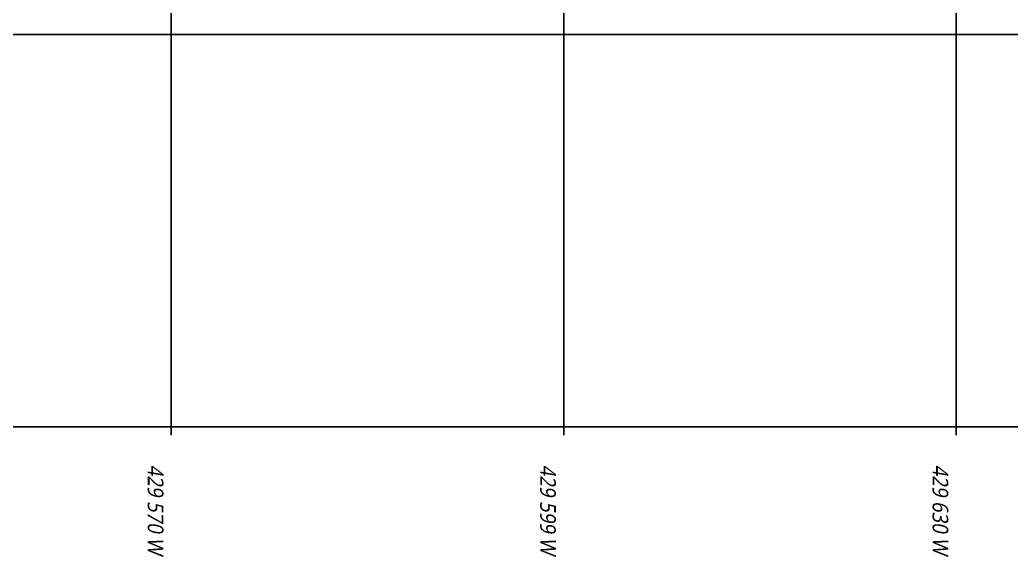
# Model space of a CAD drawing. Header units: metres. Extents: x 429510 to 429857, y 4467140 to 4467333.
# Drawn here: x 429558.4 to 429634.2, y 4467140 to 4467181.1 of the extents above; entities that cross this region are included whole.
import ezdxf
from ezdxf.enums import TextEntityAlignment as Align

# ---------------------------------------------------------------- set-up
doc = ezdxf.new("R2010")
doc.units = ezdxf.units.M
doc.header["$LTSCALE"] = 4
doc.layers.add('Cuadricula Coordenadas', color=5, linetype='Continuous')
doc.styles.add('Coordenadas', font='segoeuil.ttf', dxfattribs={"width": 0.9, "height": 2})

msp = doc.modelspace()

# ---------------------------------------------------------------- linework, layer by layer
at = {"layer": 'Cuadricula Coordenadas', "color": 8, "lineweight": -3}
for p, q in [((429570, 4467149.365), (429570, 4467326.644)), ((429600, 4467149.365), (429600, 4467326.644)), ((429630, 4467149.365), (429630, 4467326.644)), ((429519.62, 4467180), (429711.859, 4467180)), ((429519.62, 4467150), (429711.859, 4467150))]:
    msp.add_line(p, q, dxfattribs=at)

# ---------------------------------------------------------------- texts
at = {"layer": 'Cuadricula Coordenadas', "color": 7, "lineweight": -3, "style": 'Coordenadas', "oblique": 10, "width": 0.9}
for s, p in [('   429 570 W', (429568.8, 4467140.23)), ('   429 599 W', (429598.8, 4467140.23)), ('   429 630 W', (429628.8, 4467140.23))]:
    msp.add_text(s, height=1.2, rotation=270, dxfattribs=at).set_placement(p, align=Align.MIDDLE_RIGHT)

doc.saveas('drawing.dxf')
